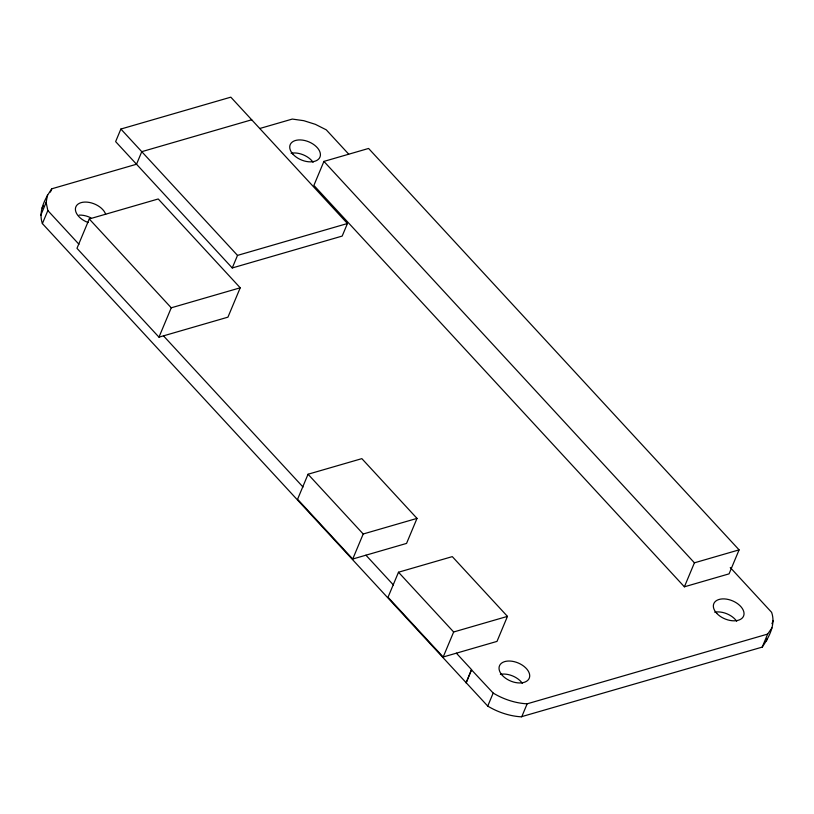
<?xml version="1.0" encoding="UTF-8"?>
<svg xmlns="http://www.w3.org/2000/svg" width="814" height="814" viewBox="0 0 814 814"><rect width="100%" height="100%" fill="white"/><g stroke="black" fill="none" stroke-linecap="round" stroke-linejoin="round"><path stroke-width="1.22" d="M730.26 567.531L771.611 612.332C775.946 624.562 769.067 637.22 762.209 647.11L521.113 716.808A46.876 28.47 22.7 0 1 487.739 706.084L42.389 223.585C38.055 211.355 44.933 198.687 51.791 188.797L136.518 164.235L141.778 151.669L251.709 119.79M40.7 215.435L46.144 202.411L47.497 194.994M766.503 640.913L766.951 638.441M50.437 192.053L51.791 188.797M42.389 223.585L47.843 210.561L46.144 202.411M120.879 129.039L115.629 141.605L232.255 267.959L342.185 236.08L347.446 223.514L230.82 97.161L120.879 129.039L237.515 255.393L347.446 223.514M89.255 218.966L76.974 248.321L158.974 337.159L227.94 317.165L240.222 287.8L158.231 198.972L89.255 218.966L171.255 307.804L240.222 287.8M158.974 337.159L171.255 307.804M232.255 267.959L237.515 255.393M323.921 161.406L313.889 185.399L684.391 586.813L729.059 573.86L739.092 549.867L368.589 148.453L323.921 161.406L694.423 562.82L739.092 549.867M308.048 474.236L297.578 499.257L352.737 559.014L406.552 543.416L417.012 518.396L361.854 458.638L308.048 474.236L363.207 533.994L417.012 518.396M352.737 559.014L363.207 533.994M398.494 572.222L388.024 597.242L443.182 657L496.998 641.401L507.458 616.381L452.299 556.623L398.494 572.222L453.652 631.99L507.458 616.381M443.182 657L453.652 631.99M466.107 682.641L471.55 669.627L456.379 653.174M466.178 682.987L471.55 669.627M487.739 706.084L493.182 693.06L471.632 669.963M521.703 716.839L527.157 703.815L767.653 634.086L771.947 627.899M684.391 586.813L694.423 562.82M762.209 647.11L767.653 634.086M771.937 623.728L773.3 620.471M42.053 208.018L43.478 205.952M259.727 128.51L292.297 119.068L303.795 120.686L315.384 124.349L326.261 129.833L348.657 154.09M527.157 703.815L526.556 703.784A46.876 28.47 22.7 0 1 493.182 693.06M47.843 210.561L78.968 244.281M163.482 335.846L303.022 487.026M365.934 555.189L393.467 585.032M88.095 222.517A16.138 9.799 22.7 0 1 75.407 208.852A16.138 9.799 22.7 0 1 89.194 202.411A16.138 9.799 22.7 0 1 105.678 214.286M79.131 215.1A16.138 9.799 22.7 0 1 90.873 217.847M714.712 612.199A16.138 9.799 22.7 0 1 736.711 621.265M500.396 674.338A16.138 9.799 22.7 0 1 522.395 683.404M291.097 153.246A16.138 9.799 22.7 0 1 313.095 162.312M502.401 675.467A16.138 9.799 22.7 0 0 528.683 679.273A16.138 9.799 22.7 0 0 512.037 661.243A16.138 9.799 22.7 0 0 502.401 675.467M716.717 613.329A16.138 9.799 22.7 0 0 742.999 617.134A16.138 9.799 22.7 0 0 726.353 599.104A16.138 9.799 22.7 0 0 716.717 613.329M293.101 154.365A16.138 9.799 22.7 0 0 319.383 158.181A16.138 9.799 22.7 0 0 302.737 140.14A16.138 9.799 22.7 0 0 293.101 154.365"/></g></svg>
